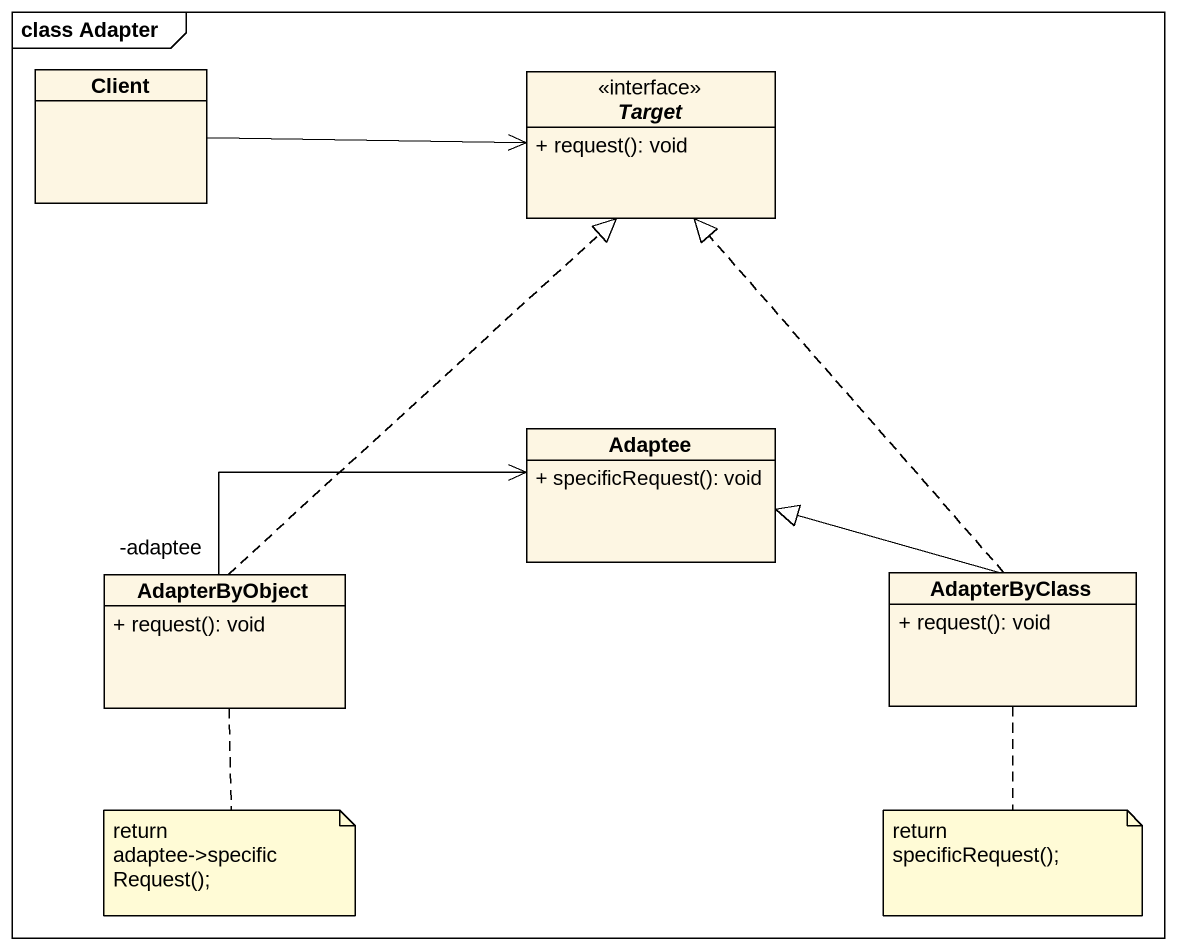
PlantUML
@startuml
mainframe class Adapter
hide circle
hide empty members
skinparam classAttributeIconSize 0
class Client
interface Target <<interface>> {
  + request(): void
}
class Adaptee {
  + specificRequest(): void
}
class AdapterByObject {
  + request(): void
}
class AdapterByClass {
  + request(): void
}
Client -right-> Target
AdapterByObject .up.|> Target
AdapterByObject "-adaptee" -right-> Adaptee
AdapterByClass .up.|> Target
AdapterByClass -left-|> Adaptee
note bottom of AdapterByObject : return adaptee->specificRequest();
note bottom of AdapterByClass : return specificRequest();
@enduml
